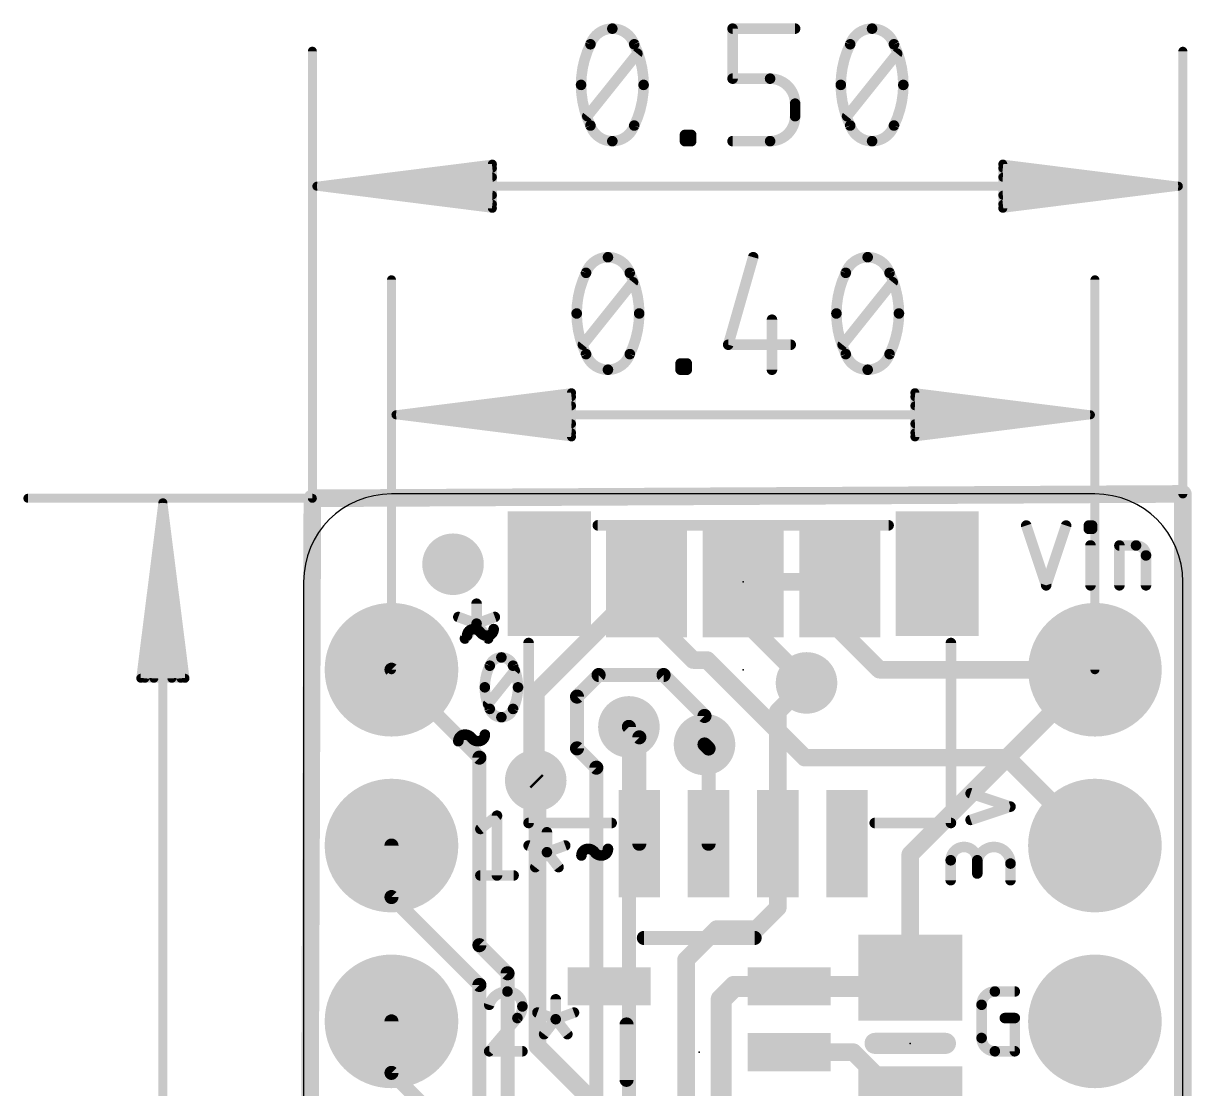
# Model space of a CAD drawing. Extents: x -4.4 to 12.8, y -0.1 to 39.8.
# Drawn here: x -4.05 to 12.83, y 24.43 to 39.82 of the extents above; entities that cross this region are included whole.
import ezdxf

# ---------------------------------------------------------------- set-up
doc = ezdxf.new("R2010")
doc.units = 0
for name, color, linetype in [('1', 12, 'CONTINUOUS'), ('16', 132, 'CONTINUOUS'), ('17', 110, 'CONTINUOUS'), ('18', 110, 'CONTINUOUS'), ('20', 53, 'CONTINUOUS'), ('21', 40, 'CONTINUOUS'), ('23', 53, 'CONTINUOUS'), ('24', 53, 'CONTINUOUS'), ('47', 253, 'CONTINUOUS')]:
    doc.layers.add(name, color=color, linetype=linetype)

# ---------------------------------------------------------------- blocks, each defined once
blk = doc.blocks.new('RECT')
blk.add_solid([(-0.5, -0.5), (0.5, -0.5), (-0.5, 0.5), (0.5, 0.5)])
blk = doc.blocks.new('ROUNDP')
at = {"const_width": 0.5}
blk.add_lwpolyline([(0, -0.25, 1), (0, 0.25, 1), (0, -0.25)], format="xyb", dxfattribs=at)
blk = doc.blocks.new('ROUNDV')
at = {"const_width": 0.5}
blk.add_lwpolyline([(0, -0.25, 1), (0, 0.25, 1), (0, -0.25)], format="xyb", dxfattribs=at)

msp = doc.modelspace()

# ---------------------------------------------------------------- linework, layer by layer
at = {"layer": '1'}
for points, const_width in [([(0, 0), (0.127, 32.9565)], 0.254), ([(0.127, 32.9565), (12.7, 33.02)], 0.254), ([(12.7, 33.02), (12.7, 0)], 0.254), ([(1.27, 30.48), (2.54, 29.21)], 0.2032), ([(11.43, 30.48), (8.763, 27.813)], 0.254), ([(6.85, 29.8751), (7.2644, 30.2895)], 0.254), ([(6.85, 27.966), (6.85, 29.8751)], 0.254), ([(4.85, 29.5035), (4.699, 29.6545)], 0.2032), ([(4.85, 27.966), (4.85, 29.5035)], 0.2032), ([(5.85, 29.3417), (5.7912, 29.4005)], 0.2032), ([(5.85, 27.966), (5.85, 29.3417)], 0.2032), ([(2.54, 29.21), (2.54, 26.5008)], 0.2032), ([(3.3782, 28.8559), (3.3536, 28.8806)], 0.254), ([(3.3782, 25.0422), (3.3782, 28.8559)], 0.254), ([(1.27, 27.1961), (1.27, 27.94)], 0.2032), ([(6.85, 27.043), (6.85, 27.966)], 0.254), ([(8.763, 27.813), (8.763, 26.0325)], 0.254), ([(2.54, 25.9261), (1.27, 27.1961)], 0.2032), ([(6.5405, 26.7335), (6.85, 27.043)], 0.254), ([(5.969, 26.7335), (5.5245, 26.289)], 0.254), ([(5.969, 26.7335), (6.5405, 26.7335)], 0.254), ([(2.54, 26.5008), (2.9464, 26.0944)], 0.2032), ([(5.5245, 26.289), (5.5245, 23.622)], 0.254), ([(2.9464, 26.0944), (2.9464, 24.1291)], 0.2032), ([(8.636, 25.9055), (8.763, 26.0325)], 0.3048), ([(2.54, 23.9608), (2.54, 25.9261)], 0.2032), ([(6.0325, 25.7175), (6.2205, 25.9055)], 0.3048), ([(6.2205, 25.9055), (7.0151, 25.9055)], 0.3048), ([(7.0151, 25.9055), (8.636, 25.9055)], 0.3048), ([(6.0325, 24.0055), (6.0325, 25.7175)], 0.3048), ([(1.27, 24.6561), (1.27, 25.4)], 0.2032), ([(4.4149, 24.0055), (3.3782, 25.0422)], 0.254), ([(7.0151, 24.9555), (7.94, 24.9555)], 0.254), ([(7.94, 24.9555), (8.763, 24.1325)], 0.254), ([(2.54, 23.3861), (1.27, 24.6561)], 0.2032)]:
    msp.add_lwpolyline(points, dxfattribs=dict(at, const_width=const_width))
for points, const_width in [([(0.1267, 33.02, 1), (0.1273, 32.893)], 0.127), ([(0.1905, 32.9563, 1), (0.0635, 32.9567)], 0.127), ([(12.7635, 33.02, 1), (12.6365, 33.02)], 0.127), ([(12.7003, 32.9565, 1), (12.6997, 33.0835)], 0.127), ([(1.3059, 30.5159, 1), (1.2341, 30.4441)], 0.1016), ([(11.4749, 30.4351, 1), (11.3851, 30.5249)], 0.127), ([(7.3093, 30.2446, 1), (7.2195, 30.3344)], 0.127), ([(6.9135, 29.8751, 1), (6.7865, 29.8751)], 0.127), ([(6.8051, 29.92, 1), (6.8949, 29.8302)], 0.127), ([(4.7349, 29.6904, 1), (4.6631, 29.6186)], 0.1016), ([(4.9008, 29.5035, 1), (4.7992, 29.5035)], 0.1016), ([(4.8141, 29.4676, 1), (4.8859, 29.5394)], 0.1016), ([(5.8271, 29.4364, 1), (5.7553, 29.3646)], 0.1016), ([(5.9008, 29.3417, 1), (5.7992, 29.3417)], 0.1016), ([(5.8141, 29.3058, 1), (5.8859, 29.3776)], 0.1016), ([(2.5908, 29.21, 1), (2.4892, 29.21)], 0.1016), ([(2.5041, 29.1741, 1), (2.5759, 29.2459)], 0.1016), ([(3.3985, 28.9255, 1), (3.3087, 28.8357)], 0.127), ([(3.4417, 28.8559, 1), (3.3147, 28.8559)], 0.127), ([(3.3333, 28.811, 1), (3.4231, 28.9009)], 0.127), ([(1.3208, 27.94, 1), (1.2192, 27.94)], 0.1016), ([(4.7992, 27.966, 1), (4.9008, 27.966)], 0.1016), ([(5.7992, 27.966, 1), (5.9008, 27.966)], 0.1016), ([(6.9135, 27.966, 1), (6.7865, 27.966)], 0.127), ([(6.7865, 27.966, 1), (6.9135, 27.966)], 0.127), ([(8.8265, 27.813, 1), (8.6995, 27.813)], 0.127), ([(8.7181, 27.8579, 1), (8.8079, 27.7681)], 0.127), ([(1.3059, 27.232, 1), (1.2341, 27.1601)], 0.1016), ([(1.2192, 27.1961, 1), (1.3208, 27.1961)], 0.1016), ([(6.8949, 26.9981, 1), (6.8051, 27.0879)], 0.127), ([(6.7865, 27.043, 1), (6.9135, 27.043)], 0.127), ([(5.969, 26.797, 1), (5.969, 26.67)], 0.127), ([(6.0139, 26.6886, 1), (5.9241, 26.7784)], 0.127), ([(6.4956, 26.7784, 1), (6.5854, 26.6886)], 0.127), ([(6.5405, 26.67, 1), (6.5405, 26.797)], 0.127), ([(2.5759, 26.5367, 1), (2.5041, 26.4649)], 0.1016), ([(2.4892, 26.5008, 1), (2.5908, 26.5008)], 0.1016), ([(5.588, 26.289, 1), (5.461, 26.289)], 0.127), ([(5.4796, 26.3339, 1), (5.5694, 26.2441)], 0.127), ([(2.9972, 26.0944, 1), (2.8956, 26.0944)], 0.1016), ([(2.9105, 26.0585, 1), (2.9823, 26.1303)], 0.1016), ([(8.8169, 25.9786, 1), (8.7091, 26.0864)], 0.1524), ([(2.5908, 25.9261, 1), (2.4892, 25.9261)], 0.1016), ([(2.5041, 25.8901, 1), (2.5759, 25.962)], 0.1016), ([(6.2205, 25.9817, 1), (6.2205, 25.8293)], 0.1524), ([(6.2744, 25.8516, 1), (6.1666, 25.9594)], 0.1524), ([(7.0151, 25.9817, 1), (7.0151, 25.8293)], 0.1524), ([(7.0151, 25.8293, 1), (7.0151, 25.9817)], 0.1524), ([(8.5821, 25.9594, 1), (8.6899, 25.8516)], 0.1524), ([(8.636, 25.8293, 1), (8.636, 25.9817)], 0.1524), ([(8.6995, 26.0325, 1), (8.8265, 26.0325)], 0.127), ([(6.1087, 25.7175, 1), (5.9563, 25.7175)], 0.1524), ([(5.9786, 25.7714, 1), (6.0864, 25.6636)], 0.1524), ([(1.3208, 25.4, 1), (1.2192, 25.4)], 0.1016), ([(3.4231, 25.0871, 1), (3.3333, 24.9973)], 0.127), ([(3.3147, 25.0422, 1), (3.4417, 25.0422)], 0.127), ([(7.0151, 25.019, 1), (7.0151, 24.892)], 0.127), ([(7.9849, 25.0004, 1), (7.8951, 24.9106)], 0.127), ([(7.94, 24.892, 1), (7.94, 25.019)], 0.127), ([(1.3059, 24.692, 1), (1.2341, 24.6201)], 0.1016), ([(1.2192, 24.6561, 1), (1.3208, 24.6561)], 0.1016)]:
    msp.add_lwpolyline(points, format="xyb", dxfattribs=dict(at, const_width=const_width))
at = {"layer": '16'}
for points, const_width in [([(0, 0), (0.127, 32.9565)], 0.254), ([(0.127, 32.9565), (12.7, 33.02)], 0.254), ([(12.7, 33.02), (12.7, 0)], 0.254), ([(3.3536, 30.1506), (4.953, 31.75)], 0.254), ([(4.953, 31.75), (4.953, 31.2957)], 0.254), ([(6.35, 31.2039), (6.35, 31.75)], 0.254), ([(6.731, 31.75), (7.366, 31.75)], 0.254), ([(7.62, 31.623), (7.747, 31.75)], 0.254), ([(7.62, 31.1785), (7.62, 31.623)], 0.254), ([(4.953, 31.2957), (5.629, 30.6197)], 0.254), ([(7.2644, 30.2895), (6.35, 31.2039)], 0.254), ([(8.3185, 30.48), (7.62, 31.1785)], 0.254), ([(5.629, 30.6197), (5.8293, 30.6197)], 0.254), ([(5.8293, 30.6197), (7.239, 29.21)], 0.254), ([(11.43, 30.48), (8.3185, 30.48)], 0.254), ([(4.2616, 30.4038), (3.9497, 30.0919)], 0.2032), ([(5.1999, 30.4038), (4.2616, 30.4038)], 0.2032), ([(5.7912, 29.8125), (5.1999, 30.4038)], 0.2032), ([(3.3536, 28.8806), (3.3536, 30.1506)], 0.254), ([(3.9497, 30.0919), (3.9497, 29.3441)], 0.2032), ([(5.7912, 29.4005), (5.7912, 29.8125)], 0.2032), ([(4.699, 29.6545), (4.699, 24.3205)], 0.2032), ([(3.9497, 29.3441), (4.2291, 29.0647)], 0.2032), ([(7.239, 29.21), (10.16, 29.21)], 0.254), ([(10.16, 29.21), (11.43, 27.94)], 0.254), ([(4.2291, 29.0647), (4.2291, 24.2157)], 0.2032)]:
    msp.add_lwpolyline(points, dxfattribs=dict(at, const_width=const_width))
for points, const_width in [([(0.1267, 33.02, 1), (0.1273, 32.893)], 0.127), ([(0.1905, 32.9563, 1), (0.0635, 32.9567)], 0.127), ([(12.7635, 33.02, 1), (12.6365, 33.02)], 0.127), ([(12.7003, 32.9565, 1), (12.6997, 33.0835)], 0.127), ([(5.0165, 31.75, 1), (4.8895, 31.75)], 0.127), ([(4.9979, 31.7051, 1), (4.9081, 31.7949)], 0.127), ([(6.4135, 31.75, 1), (6.2865, 31.75)], 0.127), ([(6.731, 31.8135, 1), (6.731, 31.6865)], 0.127), ([(7.366, 31.6865, 1), (7.366, 31.8135)], 0.127), ([(7.6835, 31.623, 1), (7.5565, 31.623)], 0.127), ([(7.5751, 31.6679, 1), (7.6649, 31.5781)], 0.127), ([(7.7919, 31.7051, 1), (7.7021, 31.7949)], 0.127), ([(4.9979, 31.3406, 1), (4.9081, 31.2508)], 0.127), ([(4.8895, 31.2957, 1), (5.0165, 31.2957)], 0.127), ([(6.3949, 31.2488, 1), (6.3051, 31.159)], 0.127), ([(6.2865, 31.2039, 1), (6.4135, 31.2039)], 0.127), ([(7.6649, 31.2234, 1), (7.5751, 31.1336)], 0.127), ([(7.5565, 31.1785, 1), (7.6835, 31.1785)], 0.127), ([(5.629, 30.6832, 1), (5.629, 30.5562)], 0.127), ([(5.5841, 30.5748, 1), (5.6739, 30.6646)], 0.127), ([(5.8742, 30.6646, 1), (5.7844, 30.5748)], 0.127), ([(5.8293, 30.5562, 1), (5.8293, 30.6832)], 0.127), ([(8.3185, 30.5435, 1), (8.3185, 30.4165)], 0.127), ([(8.2736, 30.4351, 1), (8.3634, 30.5249)], 0.127), ([(11.43, 30.4165, 1), (11.43, 30.5435)], 0.127), ([(4.2616, 30.4546, 1), (4.2616, 30.353)], 0.1016), ([(4.2975, 30.3679, 1), (4.2257, 30.4397)], 0.1016), ([(5.2358, 30.4397, 1), (5.164, 30.3679)], 0.1016), ([(5.1999, 30.353, 1), (5.1999, 30.4546)], 0.1016), ([(7.2195, 30.2446, 1), (7.3093, 30.3344)], 0.127), ([(3.4171, 30.1506, 1), (3.2901, 30.1506)], 0.127), ([(3.3087, 30.1955, 1), (3.3985, 30.1057)], 0.127), ([(4.0005, 30.0919, 1), (3.8989, 30.0919)], 0.1016), ([(3.9138, 30.1278, 1), (3.9856, 30.056)], 0.1016), ([(5.842, 29.8125, 1), (5.7404, 29.8125)], 0.1016), ([(5.7553, 29.7766, 1), (5.8271, 29.8484)], 0.1016), ([(4.7498, 29.6545, 1), (4.6482, 29.6545)], 0.1016), ([(3.9856, 29.38, 1), (3.9138, 29.3082)], 0.1016), ([(3.8989, 29.3441, 1), (4.0005, 29.3441)], 0.1016), ([(5.7404, 29.4005, 1), (5.842, 29.4005)], 0.1016), ([(7.239, 29.2735, 1), (7.239, 29.1465)], 0.127), ([(7.1941, 29.1651, 1), (7.2839, 29.2549)], 0.127), ([(10.2049, 29.2549, 1), (10.1151, 29.1651)], 0.127), ([(10.16, 29.1465, 1), (10.16, 29.2735)], 0.127), ([(4.2799, 29.0647, 1), (4.1783, 29.0647)], 0.1016), ([(4.1932, 29.0288, 1), (4.265, 29.1006)], 0.1016), ([(3.2901, 28.8806, 1), (3.4171, 28.8806)], 0.127), ([(11.3851, 27.8951, 1), (11.4749, 27.9849)], 0.127)]:
    msp.add_lwpolyline(points, format="xyb", dxfattribs=dict(at, const_width=const_width))
at = {"layer": '20'}
for p, q in [((11.43, 33.02), (1.27, 33.02)), ((0, 31.75), (0, 1.27)), ((12.7, 1.27), (12.7, 31.75))]:
    msp.add_line(p, q, dxfattribs=at)
for centre, start, end in [((1.27, 31.75), 90, 180), ((11.43, 31.75), 0, 90)]:
    msp.add_arc(centre, 1.27, start, end, dxfattribs=at)
at = {"layer": '21'}
for points, const_width in [([(8.45, 32.566), (4.25, 32.566)], 0.1524), ([(10.4383, 32.5628), (10.7261, 31.6992)], 0.1524), ([(10.7261, 31.6992), (11.014, 32.5628)], 0.1524), ([(11.3422, 32.5148), (11.3422, 32.5628)], 0.1524), ([(11.3422, 32.5628), (11.3902, 32.5628)], 0.1524), ([(11.3902, 32.5148), (11.3422, 32.5148)], 0.1524), ([(11.3902, 32.5628), (11.3902, 32.5148)], 0.1524), ([(11.3662, 31.6992), (11.3662, 32.2749)], 0.1524), ([(11.7839, 31.6992), (11.7839, 32.2749)], 0.1524), ([(11.7839, 32.2749), (12.0238, 32.2749)], 0.1524), ([(12.1677, 32.131), (12.1677, 31.6992)], 0.1524), ([(2.4991, 31.4339), (2.4991, 31.146)], 0.1524), ([(2.4991, 31.146), (2.2352, 31.242)], 0.1524), ([(2.3312, 30.9301), (2.4991, 31.146)], 0.1524), ([(2.4991, 31.146), (2.763, 31.242)], 0.1524), ([(2.4991, 31.146), (2.667, 30.9301)], 0.1524), ([(3.25, 28.266), (3.25, 30.866)], 0.1524), ([(9.35, 30.866), (9.35, 28.266)], 0.1524), ([(2.6656, 29.9861), (3.0494, 30.4659)], 0.1524), ([(10.2108, 28.5025), (9.6351, 28.6944)], 0.1524), ([(9.6351, 28.3106), (10.2108, 28.5025)], 0.1524), ([(2.5541, 28.1799), (2.794, 28.3718)], 0.1524), ([(2.794, 28.3718), (2.794, 27.5082)], 0.1524), ([(4.45, 28.266), (3.25, 28.266)], 0.1524), ([(3.5151, 28.1319), (3.5151, 27.844)], 0.1524), ([(9.35, 28.266), (8.25, 28.266)], 0.1524), ([(3.5151, 27.844), (3.2512, 27.94)], 0.1524), ([(3.5151, 27.844), (3.779, 27.94)], 0.1524), ([(3.3472, 27.6281), (3.5151, 27.844)], 0.1524), ([(3.5151, 27.844), (3.683, 27.6281)], 0.1524), ([(9.3472, 27.4396), (9.3472, 27.7275)], 0.1524), ([(9.731, 27.7275), (9.731, 27.5356)], 0.1524), ([(10.2108, 27.4396), (10.2108, 27.6795)], 0.1524), ([(2.5541, 27.5082), (3.0339, 27.5082)], 0.1524), ([(4.915, 26.6055), (6.515, 26.6055)], 0.2032), ([(9.985, 25.8318), (10.2729, 25.8318)], 0.1524), ([(3.6421, 25.7189), (3.6421, 25.431)], 0.1524), ([(9.7931, 25.1601), (9.7931, 25.6399)], 0.1524), ([(3.0889, 25.448), (2.6811, 24.9682)], 0.1524), ([(3.6421, 25.431), (3.3782, 25.527)], 0.1524), ([(3.4742, 25.2151), (3.6421, 25.431)], 0.1524), ([(3.6421, 25.431), (3.906, 25.527)], 0.1524), ([(3.6421, 25.431), (3.81, 25.2151)], 0.1524), ([(10.129, 25.448), (10.2729, 25.448)], 0.1524), ([(10.2729, 25.448), (10.2729, 24.9682)], 0.1524), ([(4.665, 24.5555), (4.665, 25.3555)], 0.2032), ([(9.271, 25.0825), (8.255, 25.0825)], 0.3048), ([(2.6811, 24.9682), (3.1609, 24.9682)], 0.1524), ([(10.2729, 24.9682), (9.985, 24.9682)], 0.1524)]:
    msp.add_lwpolyline(points, dxfattribs=dict(at, const_width=const_width))
for points, const_width in [([(4.25, 32.6041, 1), (4.25, 32.5279)], 0.0762), ([(8.45, 32.5279, 1), (8.45, 32.6041)], 0.0762), ([(10.4744, 32.5748, 1), (10.4021, 32.5508)], 0.0762), ([(11.0502, 32.5508, 1), (10.9779, 32.5748)], 0.0762), ([(11.3803, 32.5628, 1), (11.3041, 32.5628)], 0.0762), ([(11.3422, 32.6009, 1), (11.3422, 32.5247)], 0.0762), ([(11.3422, 32.5529, 1), (11.3422, 32.4767)], 0.0762), ([(11.4283, 32.5628, 1), (11.3521, 32.5628)], 0.0762), ([(11.3902, 32.5247, 1), (11.3902, 32.6009)], 0.0762), ([(11.3902, 32.4767, 1), (11.3902, 32.5529)], 0.0762), ([(11.3041, 32.5148, 1), (11.3803, 32.5148)], 0.0762), ([(11.3521, 32.5148, 1), (11.4283, 32.5148)], 0.0762), ([(11.4043, 32.2749, 1), (11.3281, 32.2749)], 0.0762), ([(11.822, 32.2749, 1), (11.7458, 32.2749)], 0.0762), ([(11.7839, 32.313, 1), (11.7839, 32.2368)], 0.0762), ([(12.1677, 32.131, 0.4142), (12.0238, 32.2749)], 0.1524), ([(12.0238, 32.313, 1), (12.0238, 32.2368)], 0.0762), ([(12.0238, 32.2368, 1), (12.0238, 32.313)], 0.0762), ([(12.2058, 32.131, 1), (12.1296, 32.131)], 0.0762), ([(12.1296, 32.131, 1), (12.2058, 32.131)], 0.0762), ([(10.69, 31.7112, 1), (10.7623, 31.6872)], 0.0762), ([(10.69, 31.6872, 1), (10.7623, 31.7112)], 0.0762), ([(11.3281, 31.6992, 1), (11.4043, 31.6992)], 0.0762), ([(11.7458, 31.6992, 1), (11.822, 31.6992)], 0.0762), ([(12.1296, 31.6992, 1), (12.2058, 31.6992)], 0.0762), ([(2.5372, 31.4339, 1), (2.461, 31.4339)], 0.0762), ([(2.2482, 31.2778, 1), (2.2222, 31.2062)], 0.0762), ([(2.5291, 31.1694, 1), (2.469, 31.1227)], 0.0762), ([(2.4861, 31.1818, 1), (2.5121, 31.1102)], 0.0762), ([(2.5291, 31.1227, 1), (2.469, 31.1694)], 0.0762), ([(2.4861, 31.1102, 1), (2.5121, 31.1818)], 0.0762), ([(2.776, 31.2062, 1), (2.7499, 31.2778)], 0.0762), ([(2.4582, 31.067, 0.4142), (2.3622, 30.9711)], 0.1524), ([(2.5541, 31.019, 0.2361), (2.4582, 31.067)], 0.1524), ([(2.4582, 31.1051, 1), (2.4582, 31.0289)], 0.0762), ([(2.4582, 31.0289, 1), (2.4582, 31.1051)], 0.0762), ([(2.461, 31.146, 1), (2.5372, 31.146)], 0.0762), ([(2.5846, 31.0419, 1), (2.5236, 30.9962)], 0.0762), ([(2.5541, 31.019, 0.2361), (2.6501, 30.9711)], 0.1524), ([(2.5236, 30.9962, 1), (2.5846, 31.0419)], 0.0762), ([(2.6501, 30.9711, 0.4142), (2.746, 31.067)], 0.1524), ([(2.7841, 31.067, 1), (2.7079, 31.067)], 0.0762), ([(2.3011, 30.9535, 1), (2.3612, 30.9068)], 0.0762), ([(2.3241, 30.9711, 1), (2.4003, 30.9711)], 0.0762), ([(2.6501, 31.0092, 1), (2.6501, 30.933)], 0.0762), ([(2.6369, 30.9068, 1), (2.6971, 30.9535)], 0.0762), ([(2.6501, 30.933, 1), (2.6501, 31.0092)], 0.0762), ([(3.2881, 30.866, 1), (3.2119, 30.866)], 0.0762), ([(9.3881, 30.866, 1), (9.3119, 30.866)], 0.0762), ([(2.8575, 30.6578, 0.3205), (2.6896, 30.5379)], 0.1524), ([(3.0254, 30.5379, 0.3205), (2.8575, 30.6578)], 0.1524), ([(2.8575, 30.6959, 1), (2.8575, 30.6197)], 0.0762), ([(2.8575, 30.6197, 1), (2.8575, 30.6959)], 0.0762), ([(2.6896, 30.5379, 0.1139), (2.6176, 30.226)], 0.1524), ([(2.6535, 30.5502, 1), (2.7256, 30.5255)], 0.0762), ([(2.7238, 30.5212, 1), (2.6553, 30.5545)], 0.0762), ([(3.0974, 30.226, 0.1139), (3.0254, 30.5379)], 0.1524), ([(3.0597, 30.5545, 1), (2.9912, 30.5212)], 0.0762), ([(2.9894, 30.5255, 1), (3.0615, 30.5502)], 0.0762), ([(3.0792, 30.4421, 1), (3.0197, 30.4897)], 0.0762), ([(2.6176, 30.226, 0.1139), (2.6896, 29.9141)], 0.1524), ([(2.6557, 30.226, 1), (2.5795, 30.226)], 0.0762), ([(2.5795, 30.226, 1), (2.6557, 30.226)], 0.0762), ([(3.0254, 29.9141, 0.1139), (3.0974, 30.226)], 0.1524), ([(3.1355, 30.226, 1), (3.0593, 30.226)], 0.0762), ([(3.0593, 30.226, 1), (3.1355, 30.226)], 0.0762), ([(2.6358, 30.0099, 1), (2.6953, 29.9623)], 0.0762), ([(2.7256, 29.9265, 1), (2.6535, 29.9018)], 0.0762), ([(2.6896, 29.9141, 0.3205), (2.8575, 29.7942)], 0.1524), ([(2.6553, 29.8974, 1), (2.7238, 29.9308)], 0.0762), ([(2.8575, 29.7942, 0.3205), (3.0254, 29.9141)], 0.1524), ([(2.8575, 29.8323, 1), (2.8575, 29.7561)], 0.0762), ([(2.8575, 29.7561, 1), (2.8575, 29.8323)], 0.0762), ([(2.9912, 29.9308, 1), (3.0597, 29.8974)], 0.0762), ([(3.0615, 29.9018, 1), (2.9894, 29.9265)], 0.0762), ([(2.3312, 29.543, 0.4142), (2.2352, 29.4471)], 0.1524), ([(2.4271, 29.495, 0.2361), (2.3312, 29.543)], 0.1524), ([(2.3312, 29.5811, 1), (2.3312, 29.5049)], 0.0762), ([(2.3312, 29.5049, 1), (2.3312, 29.5811)], 0.0762), ([(2.4576, 29.5179, 1), (2.3966, 29.4722)], 0.0762), ([(2.4271, 29.495, 0.2361), (2.5231, 29.4471)], 0.1524), ([(2.3966, 29.4722, 1), (2.4576, 29.5179)], 0.0762), ([(2.5231, 29.4471, 0.4142), (2.619, 29.543)], 0.1524), ([(2.6571, 29.543, 1), (2.5809, 29.543)], 0.0762), ([(2.1971, 29.4471, 1), (2.2733, 29.4471)], 0.0762), ([(2.5231, 29.4852, 1), (2.5231, 29.409)], 0.0762), ([(2.5231, 29.409, 1), (2.5231, 29.4852)], 0.0762), ([(9.6471, 28.7305, 1), (9.623, 28.6582)], 0.0762), ([(10.2228, 28.4663, 1), (10.1988, 28.5386)], 0.0762), ([(10.1988, 28.4663, 1), (10.2228, 28.5386)], 0.0762), ([(2.8321, 28.3718, 1), (2.7559, 28.3718)], 0.0762), ([(2.8178, 28.342, 1), (2.7702, 28.4016)], 0.0762), ([(9.623, 28.3467, 1), (9.6471, 28.2744)], 0.0762), ([(2.5303, 28.2096, 1), (2.5779, 28.1501)], 0.0762), ([(3.25, 28.3041, 1), (3.25, 28.2279)], 0.0762), ([(3.2119, 28.266, 1), (3.2881, 28.266)], 0.0762), ([(3.5532, 28.1319, 1), (3.477, 28.1319)], 0.0762), ([(4.45, 28.2279, 1), (4.45, 28.3041)], 0.0762), ([(8.25, 28.3041, 1), (8.25, 28.2279)], 0.0762), ([(9.3119, 28.266, 1), (9.3881, 28.266)], 0.0762), ([(9.35, 28.2279, 1), (9.35, 28.3041)], 0.0762), ([(3.2642, 27.9758, 1), (3.2382, 27.9042)], 0.0762), ([(3.792, 27.9042, 1), (3.7659, 27.9758)], 0.0762), ([(3.5451, 27.8674, 1), (3.485, 27.8207)], 0.0762), ([(3.5021, 27.8798, 1), (3.5281, 27.8082)], 0.0762), ([(3.477, 27.844, 1), (3.5532, 27.844)], 0.0762), ([(3.5451, 27.8207, 1), (3.485, 27.8674)], 0.0762), ([(3.5021, 27.8082, 1), (3.5281, 27.8798)], 0.0762), ([(4.1092, 27.892, 0.4142), (4.0132, 27.7961)], 0.1524), ([(4.2051, 27.844, 0.2361), (4.1092, 27.892)], 0.1524), ([(4.1092, 27.9301, 1), (4.1092, 27.8539)], 0.0762), ([(4.1092, 27.8539, 1), (4.1092, 27.9301)], 0.0762), ([(4.2356, 27.8669, 1), (4.1746, 27.8212)], 0.0762), ([(4.2051, 27.844, 0.2361), (4.3011, 27.7961)], 0.1524), ([(4.1746, 27.8212, 1), (4.2356, 27.8669)], 0.0762), ([(4.3011, 27.7961, 0.4142), (4.397, 27.892)], 0.1524), ([(4.3011, 27.8342, 1), (4.3011, 27.758)], 0.0762), ([(4.3011, 27.758, 1), (4.3011, 27.8342)], 0.0762), ([(4.4351, 27.892, 1), (4.3589, 27.892)], 0.0762), ([(9.731, 27.7275, 1), (9.3472, 27.7275)], 0.1524), ([(10.2108, 27.6795, 1), (9.731, 27.6795)], 0.1524), ([(3.3171, 27.6515, 1), (3.3772, 27.6048)], 0.0762), ([(3.6529, 27.6048, 1), (3.7131, 27.6515)], 0.0762), ([(3.9751, 27.7961, 1), (4.0513, 27.7961)], 0.0762), ([(9.3853, 27.7275, 1), (9.3091, 27.7275)], 0.0762), ([(9.3091, 27.7275, 1), (9.3853, 27.7275)], 0.0762), ([(9.7691, 27.7275, 1), (9.6929, 27.7275)], 0.0762), ([(9.6929, 27.7275, 1), (9.7691, 27.7275)], 0.0762), ([(9.6929, 27.6795, 1), (9.7691, 27.6795)], 0.0762), ([(10.2489, 27.6795, 1), (10.1727, 27.6795)], 0.0762), ([(10.1727, 27.6795, 1), (10.2489, 27.6795)], 0.0762), ([(2.5541, 27.5463, 1), (2.5541, 27.4701)], 0.0762), ([(2.7559, 27.5082, 1), (2.8321, 27.5082)], 0.0762), ([(3.0339, 27.4701, 1), (3.0339, 27.5463)], 0.0762), ([(9.6929, 27.5356, 1), (9.7691, 27.5356)], 0.0762), ([(9.3091, 27.4396, 1), (9.3853, 27.4396)], 0.0762), ([(10.1727, 27.4396, 1), (10.2489, 27.4396)], 0.0762), ([(4.915, 26.6563, 1), (4.915, 26.5547)], 0.1016), ([(6.515, 26.5547, 1), (6.515, 26.6563)], 0.1016), ([(2.945, 25.8318, 0.3252), (2.6811, 25.6399)], 0.1524), ([(3.1609, 25.6159, 0.4142), (2.945, 25.8318)], 0.1524), ([(2.945, 25.8699, 1), (2.945, 25.7937)], 0.0762), ([(2.945, 25.7937, 1), (2.945, 25.8699)], 0.0762), ([(9.985, 25.8318, 0.4142), (9.7931, 25.6399)], 0.1524), ([(9.985, 25.8699, 1), (9.985, 25.7937)], 0.0762), ([(9.985, 25.7937, 1), (9.985, 25.8699)], 0.0762), ([(10.2729, 25.7937, 1), (10.2729, 25.8699)], 0.0762), ([(2.6449, 25.6516, 1), (2.7174, 25.6281)], 0.0762), ([(3.0889, 25.448, 0.2053), (3.1609, 25.6159)], 0.1524), ([(3.199, 25.6159, 1), (3.1228, 25.6159)], 0.0762), ([(3.1228, 25.6159, 1), (3.199, 25.6159)], 0.0762), ([(3.6802, 25.7189, 1), (3.604, 25.7189)], 0.0762), ([(9.8312, 25.6399, 1), (9.755, 25.6399)], 0.0762), ([(9.755, 25.6399, 1), (9.8312, 25.6399)], 0.0762), ([(3.0626, 25.4756, 1), (3.1152, 25.4204)], 0.0762), ([(3.118, 25.4233, 1), (3.0599, 25.4727)], 0.0762), ([(3.3912, 25.5628, 1), (3.3652, 25.4912)], 0.0762), ([(3.6721, 25.4544, 1), (3.612, 25.4077)], 0.0762), ([(3.6291, 25.4668, 1), (3.6551, 25.3952)], 0.0762), ([(3.6721, 25.4077, 1), (3.612, 25.4544)], 0.0762), ([(3.6291, 25.3952, 1), (3.6551, 25.4668)], 0.0762), ([(3.919, 25.4912, 1), (3.8929, 25.5628)], 0.0762), ([(10.129, 25.4861, 1), (10.129, 25.4099)], 0.0762), ([(10.311, 25.448, 1), (10.2348, 25.448)], 0.0762), ([(10.2729, 25.4099, 1), (10.2729, 25.4861)], 0.0762), ([(3.604, 25.431, 1), (3.6802, 25.431)], 0.0762), ([(4.7158, 25.3555, 1), (4.6142, 25.3555)], 0.1016), ([(3.4441, 25.2385, 1), (3.5042, 25.1918)], 0.0762), ([(3.7799, 25.1918, 1), (3.8401, 25.2385)], 0.0762), ([(8.255, 25.1587, 1), (8.255, 25.0063)], 0.1524), ([(9.271, 25.0063, 1), (9.271, 25.1587)], 0.1524), ([(9.7931, 25.1601, 0.4142), (9.985, 24.9682)], 0.1524), ([(9.8312, 25.1601, 1), (9.755, 25.1601)], 0.0762), ([(9.755, 25.1601, 1), (9.8312, 25.1601)], 0.0762), ([(2.6811, 25.0063, 1), (2.6811, 24.9301)], 0.0762), ([(2.6521, 24.9929, 1), (2.7101, 24.9435)], 0.0762), ([(3.1609, 24.9301, 1), (3.1609, 25.0063)], 0.0762), ([(9.985, 25.0063, 1), (9.985, 24.9301)], 0.0762), ([(9.985, 24.9301, 1), (9.985, 25.0063)], 0.0762), ([(10.2348, 24.9682, 1), (10.311, 24.9682)], 0.0762), ([(10.2729, 24.9301, 1), (10.2729, 25.0063)], 0.0762), ([(4.6142, 24.5555, 1), (4.7158, 24.5555)], 0.1016)]:
    msp.add_lwpolyline(points, format="xyb", dxfattribs=dict(at, const_width=const_width))
at = {"layer": '23'}
for p in [(6.35, 30.48), (8.763, 25.0825), (5.715, 24.9555)]:
    msp.add_point(p, dxfattribs=at)
at = {"layer": '24'}
msp.add_point((6.35, 31.75), dxfattribs=at)
at = {"layer": '47'}
for points, const_width in [([(4.4599, 39.7413, 0.3205), (4.1438, 39.5155)], 0.1524), ([(4.776, 39.5155, 0.3205), (4.4599, 39.7413)], 0.1524), ([(4.4599, 39.7794, 1), (4.4599, 39.7032)], 0.0762), ([(4.4599, 39.7032, 1), (4.4599, 39.7794)], 0.0762), ([(6.2348, 39.7413, 1), (6.1586, 39.7413)], 0.0762), ([(6.1967, 39.7794, 1), (6.1967, 39.7032)], 0.0762), ([(7.0998, 39.7032, 1), (7.0998, 39.7794)], 0.0762), ([(8.2114, 39.7413, 0.3205), (7.8953, 39.5155)], 0.1524), ([(8.5274, 39.5155, 0.3205), (8.2114, 39.7413)], 0.1524), ([(8.2114, 39.7794, 1), (8.2114, 39.7032)], 0.0762), ([(8.2114, 39.7032, 1), (8.2114, 39.7794)], 0.0762), ([(4.1438, 39.5155, 0.1139), (4.0083, 38.9285)], 0.1524), ([(4.1077, 39.5279, 1), (4.1798, 39.5032)], 0.0762), ([(4.178, 39.4988, 1), (4.1095, 39.5322)], 0.0762), ([(4.8102, 39.5322, 1), (4.7417, 39.4988)], 0.0762), ([(4.9114, 38.9285, 0.1139), (4.776, 39.5155)], 0.1524), ([(4.7399, 39.5032, 1), (4.812, 39.5279)], 0.0762), ([(7.8953, 39.5155, 0.1139), (7.7598, 38.9285)], 0.1524), ([(7.8592, 39.5279, 1), (7.9313, 39.5032)], 0.0762), ([(7.9295, 39.4988, 1), (7.861, 39.5322)], 0.0762), ([(8.6629, 38.9285, 0.1139), (8.5274, 39.5155)], 0.1524), ([(8.5617, 39.5322, 1), (8.4932, 39.4988)], 0.0762), ([(8.4914, 39.5032, 1), (8.5635, 39.5279)], 0.0762), ([(0.1595, 39.415, 1), (0.0945, 39.415)], 0.065), ([(4.8509, 39.3563, 1), (4.7914, 39.4039)], 0.0762), ([(8.6024, 39.3563, 1), (8.5428, 39.4039)], 0.0762), ([(12.7325, 39.415, 1), (12.6675, 39.415)], 0.065), ([(4.0083, 38.9285, 0.1139), (4.1438, 38.3415)], 0.1524), ([(4.0464, 38.9285, 1), (3.9702, 38.9285)], 0.0762), ([(4.776, 38.3415, 0.1139), (4.9114, 38.9285)], 0.1524), ([(4.9495, 38.9285, 1), (4.8733, 38.9285)], 0.0762), ([(6.1967, 39.0569, 1), (6.1967, 38.9807)], 0.0762), ([(6.1586, 39.0188, 1), (6.2348, 39.0188)], 0.0762), ([(7.0998, 38.6576, 0.4142), (6.7385, 39.0188)], 0.1524), ([(6.7385, 39.0569, 1), (6.7385, 38.9807)], 0.0762), ([(6.7385, 38.9807, 1), (6.7385, 39.0569)], 0.0762), ([(7.7598, 38.9285, 0.1139), (7.8953, 38.3415)], 0.1524), ([(7.7979, 38.9285, 1), (7.7217, 38.9285)], 0.0762), ([(8.5274, 38.3415, 0.1139), (8.6629, 38.9285)], 0.1524), ([(8.701, 38.9285, 1), (8.6248, 38.9285)], 0.0762), ([(3.9702, 38.9285, 1), (4.0464, 38.9285)], 0.0762), ([(4.8733, 38.9285, 1), (4.9495, 38.9285)], 0.0762), ([(7.7217, 38.9285, 1), (7.7979, 38.9285)], 0.0762), ([(8.6248, 38.9285, 1), (8.701, 38.9285)], 0.0762), ([(7.1379, 38.6576, 1), (7.0617, 38.6576)], 0.0762), ([(7.0617, 38.6576, 1), (7.1379, 38.6576)], 0.0762), ([(4.0689, 38.5007, 1), (4.1284, 38.4531)], 0.0762), ([(6.7385, 38.1157, 0.4142), (7.0998, 38.4769)], 0.1524), ([(7.1379, 38.4769, 1), (7.0617, 38.4769)], 0.0762), ([(7.0617, 38.4769, 1), (7.1379, 38.4769)], 0.0762), ([(7.8204, 38.5007, 1), (7.8799, 38.4531)], 0.0762), ([(4.1798, 38.3538, 1), (4.1077, 38.3291)], 0.0762), ([(4.1438, 38.3415, 0.3205), (4.4599, 38.1157)], 0.1524), ([(4.1095, 38.3248, 1), (4.178, 38.3582)], 0.0762), ([(4.4599, 38.1157, 0.3205), (4.776, 38.3415)], 0.1524), ([(4.7417, 38.3582, 1), (4.8102, 38.3248)], 0.0762), ([(4.812, 38.3291, 1), (4.7399, 38.3538)], 0.0762), ([(7.9313, 38.3538, 1), (7.8592, 38.3291)], 0.0762), ([(7.8953, 38.3415, 0.3205), (8.2114, 38.1157)], 0.1524), ([(7.861, 38.3248, 1), (7.9295, 38.3582)], 0.0762), ([(8.2114, 38.1157, 0.3205), (8.5274, 38.3415)], 0.1524), ([(8.4932, 38.3582, 1), (8.5617, 38.3248)], 0.0762), ([(8.5635, 38.3291, 1), (8.4914, 38.3538)], 0.0762), ([(4.4599, 38.1538, 1), (4.4599, 38.0776)], 0.0762), ([(4.4599, 38.0776, 1), (4.4599, 38.1538)], 0.0762), ([(5.547, 38.206, 1), (5.4708, 38.206)], 0.0762), ([(5.5089, 38.2441, 1), (5.5089, 38.1679)], 0.0762), ([(5.5089, 38.1538, 1), (5.5089, 38.0776)], 0.0762), ([(5.4708, 38.1157, 1), (5.547, 38.1157)], 0.0762), ([(5.6373, 38.206, 1), (5.5611, 38.206)], 0.0762), ([(5.5611, 38.1157, 1), (5.6373, 38.1157)], 0.0762), ([(5.5992, 38.1679, 1), (5.5992, 38.2441)], 0.0762), ([(5.5992, 38.0776, 1), (5.5992, 38.1538)], 0.0762), ([(6.1967, 38.1538, 1), (6.1967, 38.0776)], 0.0762), ([(6.7385, 38.1538, 1), (6.7385, 38.0776)], 0.0762), ([(6.7385, 38.0776, 1), (6.7385, 38.1538)], 0.0762), ([(8.2114, 38.1538, 1), (8.2114, 38.0776)], 0.0762), ([(8.2114, 38.0776, 1), (8.2114, 38.1538)], 0.0762), ([(2.7595, 37.7842, 1), (2.6945, 37.7842)], 0.065), ([(2.7311, 37.752, 1), (2.7229, 37.8165)], 0.065), ([(10.1041, 37.8165, 1), (10.0959, 37.752)], 0.065), ([(10.1325, 37.7842, 1), (10.0675, 37.7842)], 0.065), ([(2.7303, 37.6927, 1), (2.7237, 37.7573)], 0.065), ([(2.7287, 37.5625, 1), (2.7253, 37.6275)], 0.065), ([(10.1033, 37.7573, 1), (10.0967, 37.6927)], 0.065), ([(10.1017, 37.6275, 1), (10.0983, 37.5625)], 0.065), ([(0.192, 37.4975, 1), (0.192, 37.4325)], 0.065), ([(0.1961, 37.4972, 1), (0.1879, 37.4328)], 0.065), ([(0.1903, 37.4975, 1), (0.1937, 37.4325)], 0.065), ([(0.1937, 37.4975, 1), (0.1903, 37.4325)], 0.065), ([(0.1953, 37.4973, 1), (0.1887, 37.4327)], 0.065), ([(0.1887, 37.4973, 1), (0.1953, 37.4327)], 0.065), ([(0.1879, 37.4972, 1), (0.1961, 37.4328)], 0.065), ([(12.6391, 37.4328, 1), (12.6309, 37.4972)], 0.065), ([(12.6309, 37.4328, 1), (12.6391, 37.4972)], 0.065), ([(12.6383, 37.4327, 1), (12.6317, 37.4973)], 0.065), ([(12.6317, 37.4327, 1), (12.6383, 37.4973)], 0.065), ([(12.6333, 37.4325, 1), (12.6367, 37.4975)], 0.065), ([(12.6367, 37.4325, 1), (12.6333, 37.4975)], 0.065), ([(12.635, 37.4325, 1), (12.635, 37.4975)], 0.065), ([(2.7253, 37.3025, 1), (2.7287, 37.3675)], 0.065), ([(10.0983, 37.3675, 1), (10.1017, 37.3025)], 0.065), ([(2.6945, 37.1458, 1), (2.7595, 37.1458)], 0.065), ([(2.7229, 37.1135, 1), (2.7311, 37.178)], 0.065), ([(2.7237, 37.1727, 1), (2.7303, 37.2373)], 0.065), ([(10.0967, 37.2373, 1), (10.1033, 37.1727)], 0.065), ([(10.0959, 37.178, 1), (10.1041, 37.1135)], 0.065), ([(10.0675, 37.1458, 1), (10.1325, 37.1458)], 0.065), ([(4.3964, 36.4393, 0.3205), (4.0803, 36.2135)], 0.1524), ([(4.7125, 36.2135, 0.3205), (4.3964, 36.4393)], 0.1524), ([(4.3964, 36.4774, 1), (4.3964, 36.4012)], 0.0762), ([(4.3964, 36.4012, 1), (4.3964, 36.4774)], 0.0762), ([(6.5311, 36.4288, 1), (6.4578, 36.4498)], 0.0762), ([(8.1479, 36.4393, 0.3205), (7.8318, 36.2135)], 0.1524), ([(8.4639, 36.2135, 0.3205), (8.1479, 36.4393)], 0.1524), ([(8.1479, 36.4774, 1), (8.1479, 36.4012)], 0.0762), ([(8.1479, 36.4012, 1), (8.1479, 36.4774)], 0.0762), ([(4.0803, 36.2135, 0.1139), (3.9448, 35.6265)], 0.1524), ([(4.1145, 36.1968, 1), (4.046, 36.2302)], 0.0762), ([(4.7467, 36.2302, 1), (4.6782, 36.1968)], 0.0762), ([(4.8479, 35.6265, 0.1139), (4.7125, 36.2135)], 0.1524), ([(7.8318, 36.2135, 0.1139), (7.6963, 35.6265)], 0.1524), ([(7.866, 36.1968, 1), (7.7975, 36.2302)], 0.0762), ([(8.5994, 35.6265, 0.1139), (8.4639, 36.2135)], 0.1524), ([(8.4982, 36.2302, 1), (8.4297, 36.1968)], 0.0762), ([(1.3025, 36.113, 1), (1.2375, 36.113)], 0.065), ([(4.0442, 36.2259, 1), (4.1163, 36.2012)], 0.0762), ([(4.6764, 36.2012, 1), (4.7485, 36.2259)], 0.0762), ([(4.7874, 36.0543, 1), (4.7279, 36.1019)], 0.0762), ([(7.7957, 36.2259, 1), (7.8678, 36.2012)], 0.0762), ([(8.4279, 36.2012, 1), (8.5, 36.2259)], 0.0762), ([(8.5389, 36.0543, 1), (8.4793, 36.1019)], 0.0762), ([(11.4625, 36.113, 1), (11.3975, 36.113)], 0.065), ([(3.9448, 35.6265, 0.1139), (4.0803, 35.0395)], 0.1524), ([(3.9829, 35.6265, 1), (3.9067, 35.6265)], 0.0762), ([(3.9067, 35.6265, 1), (3.9829, 35.6265)], 0.0762), ([(4.7125, 35.0395, 0.1139), (4.8479, 35.6265)], 0.1524), ([(4.886, 35.6265, 1), (4.8098, 35.6265)], 0.0762), ([(4.8098, 35.6265, 1), (4.886, 35.6265)], 0.0762), ([(6.8035, 35.5362, 1), (6.7273, 35.5362)], 0.0762), ([(7.6963, 35.6265, 0.1139), (7.8318, 35.0395)], 0.1524), ([(7.7344, 35.6265, 1), (7.6582, 35.6265)], 0.0762), ([(7.6582, 35.6265, 1), (7.7344, 35.6265)], 0.0762), ([(8.4639, 35.0395, 0.1139), (8.5994, 35.6265)], 0.1524), ([(8.6375, 35.6265, 1), (8.5613, 35.6265)], 0.0762), ([(8.5613, 35.6265, 1), (8.6375, 35.6265)], 0.0762), ([(4.0054, 35.1987, 1), (4.0649, 35.1511)], 0.0762), ([(4.1163, 35.0518, 1), (4.0442, 35.0271)], 0.0762), ([(4.0803, 35.0395, 0.3205), (4.3964, 34.8137)], 0.1524), ([(4.3964, 34.8137, 0.3205), (4.7125, 35.0395)], 0.1524), ([(4.7485, 35.0271, 1), (4.6764, 35.0518)], 0.0762), ([(6.0965, 35.1854, 1), (6.1698, 35.1645)], 0.0762), ([(6.1332, 35.213, 1), (6.1332, 35.1368)], 0.0762), ([(7.0363, 35.1368, 1), (7.0363, 35.213)], 0.0762), ([(7.7569, 35.1987, 1), (7.8164, 35.1511)], 0.0762), ([(7.8678, 35.0518, 1), (7.7957, 35.0271)], 0.0762), ([(7.8318, 35.0395, 0.3205), (8.1479, 34.8137)], 0.1524), ([(8.1479, 34.8137, 0.3205), (8.4639, 35.0395)], 0.1524), ([(8.5, 35.0271, 1), (8.4279, 35.0518)], 0.0762), ([(4.046, 35.0228, 1), (4.1145, 35.0562)], 0.0762), ([(4.6782, 35.0562, 1), (4.7467, 35.0228)], 0.0762), ([(5.4835, 34.904, 1), (5.4073, 34.904)], 0.0762), ([(5.4454, 34.9421, 1), (5.4454, 34.8659)], 0.0762), ([(5.5738, 34.904, 1), (5.4976, 34.904)], 0.0762), ([(5.5357, 34.8659, 1), (5.5357, 34.9421)], 0.0762), ([(7.7975, 35.0228, 1), (7.866, 35.0562)], 0.0762), ([(8.4297, 35.0562, 1), (8.4982, 35.0228)], 0.0762), ([(4.3964, 34.8518, 1), (4.3964, 34.7756)], 0.0762), ([(4.3964, 34.7756, 1), (4.3964, 34.8518)], 0.0762), ([(5.4454, 34.8518, 1), (5.4454, 34.7756)], 0.0762), ([(5.4073, 34.8137, 1), (5.4835, 34.8137)], 0.0762), ([(5.4976, 34.8137, 1), (5.5738, 34.8137)], 0.0762), ([(5.5357, 34.7756, 1), (5.5357, 34.8518)], 0.0762), ([(6.7273, 34.8137, 1), (6.8035, 34.8137)], 0.0762), ([(8.1479, 34.8518, 1), (8.1479, 34.7756)], 0.0762), ([(8.1479, 34.7756, 1), (8.1479, 34.8518)], 0.0762), ([(3.9025, 34.4822, 1), (3.8375, 34.4822)], 0.065), ([(3.8741, 34.45, 1), (3.8659, 34.5145)], 0.065), ([(3.8733, 34.3907, 1), (3.8667, 34.4553)], 0.065), ([(8.8341, 34.5145, 1), (8.8259, 34.45)], 0.065), ([(8.8625, 34.4822, 1), (8.7975, 34.4822)], 0.065), ([(8.8333, 34.4553, 1), (8.8267, 34.3907)], 0.065), ([(3.8717, 34.2605, 1), (3.8683, 34.3255)], 0.065), ([(8.8317, 34.3255, 1), (8.8283, 34.2605)], 0.065), ([(1.335, 34.1955, 1), (1.335, 34.1305)], 0.065), ([(1.3391, 34.1952, 1), (1.3309, 34.1308)], 0.065), ([(1.3333, 34.1955, 1), (1.3367, 34.1305)], 0.065), ([(1.3367, 34.1955, 1), (1.3333, 34.1305)], 0.065), ([(1.3383, 34.1953, 1), (1.3317, 34.1307)], 0.065), ([(1.3317, 34.1953, 1), (1.3383, 34.1307)], 0.065), ([(1.3309, 34.1952, 1), (1.3391, 34.1308)], 0.065), ([(3.8683, 34.0005, 1), (3.8717, 34.0655)], 0.065), ([(8.8283, 34.0655, 1), (8.8317, 34.0005)], 0.065), ([(11.3691, 34.1308, 1), (11.3609, 34.1952)], 0.065), ([(11.3609, 34.1308, 1), (11.3691, 34.1952)], 0.065), ([(11.3683, 34.1307, 1), (11.3617, 34.1953)], 0.065), ([(11.3617, 34.1307, 1), (11.3683, 34.1953)], 0.065), ([(11.3633, 34.1305, 1), (11.3667, 34.1955)], 0.065), ([(11.3667, 34.1305, 1), (11.3633, 34.1955)], 0.065), ([(11.365, 34.1305, 1), (11.365, 34.1955)], 0.065), ([(3.8667, 33.8707, 1), (3.8733, 33.9353)], 0.065), ([(8.8267, 33.9353, 1), (8.8333, 33.8707)], 0.065), ([(3.8375, 33.8438, 1), (3.9025, 33.8438)], 0.065), ([(3.8659, 33.8115, 1), (3.8741, 33.876)], 0.065), ([(8.8259, 33.876, 1), (8.8341, 33.8115)], 0.065), ([(8.7975, 33.8438, 1), (8.8625, 33.8438)], 0.065), ([(-3.982, 32.989, 1), (-3.982, 32.924)], 0.065), ([(-1.9995, 32.8915, 1), (-2.0645, 32.8915)], 0.065), ([(-1.9998, 32.8956, 1), (-2.0642, 32.8874)], 0.065), ([(-1.9995, 32.8898, 1), (-2.0645, 32.8932)], 0.065), ([(-1.9995, 32.8932, 1), (-2.0645, 32.8898)], 0.065), ([(-1.9997, 32.8948, 1), (-2.0643, 32.8882)], 0.065), ([(-1.9997, 32.8882, 1), (-2.0643, 32.8948)], 0.065), ([(-1.9998, 32.8874, 1), (-2.0642, 32.8956)], 0.065), ([(0.0945, 32.9565, 1), (0.1595, 32.9565)], 0.065), ([(0.127, 32.924, 1), (0.127, 32.989)], 0.065), ([(12.6675, 33.02, 1), (12.7325, 33.02)], 0.065), ([(-2.3835, 30.3606, 1), (-2.319, 30.3524)], 0.065), ([(-2.3512, 30.389, 1), (-2.3512, 30.324)], 0.065), ([(-2.3243, 30.3598, 1), (-2.2597, 30.3532)], 0.065), ([(-2.1945, 30.3582, 1), (-2.1295, 30.3548)], 0.065), ([(-1.9345, 30.3548, 1), (-1.8695, 30.3582)], 0.065), ([(-1.8043, 30.3532, 1), (-1.7397, 30.3598)], 0.065), ([(-1.745, 30.3524, 1), (-1.6805, 30.3606)], 0.065), ([(-1.7128, 30.324, 1), (-1.7128, 30.389)], 0.065), ([(1.2375, 30.48, 1), (1.3025, 30.48)], 0.065), ([(11.3975, 30.48, 1), (11.4625, 30.48)], 0.065)]:
    msp.add_lwpolyline(points, format="xyb", dxfattribs=dict(at, const_width=const_width))
for points, const_width in [([(6.1967, 39.0188), (6.1967, 39.7413)], 0.1524), ([(6.1967, 39.7413), (7.0998, 39.7413)], 0.1524), ([(0.127, 32.9565), (0.127, 39.415)], 0.13), ([(4.0986, 38.4769), (4.8211, 39.3801)], 0.1524), ([(7.8501, 38.4769), (8.5726, 39.3801)], 0.1524), ([(12.7, 33.02), (12.7, 39.415)], 0.13), ([(6.7385, 39.0188), (6.1967, 39.0188)], 0.1524), ([(7.0998, 38.4769), (7.0998, 38.6576)], 0.1524), ([(5.5089, 38.1157), (5.5089, 38.206)], 0.1524), ([(5.5089, 38.206), (5.5992, 38.206)], 0.1524), ([(5.5992, 38.1157), (5.5089, 38.1157)], 0.1524), ([(5.5992, 38.206), (5.5992, 38.1157)], 0.1524), ([(6.1967, 38.1157), (6.7385, 38.1157)], 0.1524), ([(0.192, 37.465), (2.727, 37.7842)], 0.13), ([(2.727, 37.7842), (2.727, 37.1458)], 0.13), ([(12.635, 37.465), (10.1, 37.7842)], 0.13), ([(10.1, 37.7842), (10.1, 37.1458)], 0.13), ([(0.192, 37.465), (2.727, 37.725)], 0.13), ([(0.192, 37.465), (2.727, 37.595)], 0.13), ([(12.635, 37.465), (10.1, 37.725)], 0.13), ([(12.635, 37.465), (10.1, 37.595)], 0.13), ([(0.192, 37.465), (12.635, 37.465)], 0.13), ([(2.727, 37.1458), (0.192, 37.465)], 0.13), ([(2.727, 37.335), (0.192, 37.465)], 0.13), ([(2.727, 37.205), (0.192, 37.465)], 0.13), ([(10.1, 37.1458), (12.635, 37.465)], 0.13), ([(10.1, 37.335), (12.635, 37.465)], 0.13), ([(10.1, 37.205), (12.635, 37.465)], 0.13), ([(6.4944, 36.4393), (6.1332, 35.1749)], 0.1524), ([(1.27, 30.48), (1.27, 36.113)], 0.13), ([(4.0351, 35.1749), (4.7576, 36.0781)], 0.1524), ([(7.7866, 35.1749), (8.5091, 36.0781)], 0.1524), ([(11.43, 30.48), (11.43, 36.113)], 0.13), ([(6.7654, 35.5362), (6.7654, 34.8137)], 0.1524), ([(6.1332, 35.1749), (7.0363, 35.1749)], 0.1524), ([(5.4454, 34.8137), (5.4454, 34.904)], 0.1524), ([(5.4454, 34.904), (5.5357, 34.904)], 0.1524), ([(5.5357, 34.904), (5.5357, 34.8137)], 0.1524), ([(5.5357, 34.8137), (5.4454, 34.8137)], 0.1524), ([(1.335, 34.163), (3.87, 34.4822)], 0.13), ([(1.335, 34.163), (3.87, 34.423)], 0.13), ([(3.87, 34.4822), (3.87, 33.8438)], 0.13), ([(11.365, 34.163), (8.83, 34.4822)], 0.13), ([(8.83, 34.4822), (8.83, 33.8438)], 0.13), ([(11.365, 34.163), (8.83, 34.423)], 0.13), ([(1.335, 34.163), (3.87, 34.293)], 0.13), ([(11.365, 34.163), (8.83, 34.293)], 0.13), ([(1.335, 34.163), (11.365, 34.163)], 0.13), ([(3.87, 33.8438), (1.335, 34.163)], 0.13), ([(3.87, 34.033), (1.335, 34.163)], 0.13), ([(3.87, 33.903), (1.335, 34.163)], 0.13), ([(8.83, 33.8438), (11.365, 34.163)], 0.13), ([(8.83, 34.033), (11.365, 34.163)], 0.13), ([(8.83, 33.903), (11.365, 34.163)], 0.13), ([(0.127, 32.9565), (-3.982, 32.9565)], 0.13), ([(-2.032, 32.8915), (-2.3512, 30.3565)], 0.13), ([(-2.032, 32.8915), (-2.292, 30.3565)], 0.13), ([(-2.032, 32.8915), (-2.162, 30.3565)], 0.13), ([(-2.032, 0.065), (-2.032, 32.8915)], 0.13), ([(-1.7128, 30.3565), (-2.032, 32.8915)], 0.13), ([(-1.902, 30.3565), (-2.032, 32.8915)], 0.13), ([(-1.772, 30.3565), (-2.032, 32.8915)], 0.13), ([(-2.3512, 30.3565), (-1.7128, 30.3565)], 0.13)]:
    msp.add_lwpolyline(points, dxfattribs=dict(at, const_width=const_width))

# ---------------------------------------------------------------- block references
at = {"layer": '1'}
for p, xscale, yscale, rotation in [((3.55, 31.866), 1.8, 1.2, 270), ((9.15, 31.866), 1.8, 1.2, 270), ((4.85, 27.966), 1.55, 0.6, 270), ((5.85, 27.966), 1.55, 0.6, 270), ((6.85, 27.966), 1.55, 0.6, 270), ((7.85, 27.966), 1.55, 0.6, 270), ((8.763, 26.0325), 1.24, 1.5, 270), ((4.4149, 25.9055), 0.55, 1.2, 90), ((7.0151, 25.9055), 0.55, 1.2, 90), ((7.0151, 24.9555), 0.55, 1.2, 90), ((8.763, 24.1325), 1.24, 1.5, 270)]:
    msp.add_blockref('RECT', p, dxfattribs=dict(at, xscale=xscale, yscale=yscale, rotation=rotation))
at = {"layer": '16', "xscale": 1.1684, "yscale": 1.6002, "rotation": 180}
for p in [(4.953, 31.75), (6.35, 31.75), (7.747, 31.75)]:
    msp.add_blockref('RECT', p, dxfattribs=at)
at = {"layer": '17', "xscale": 1.9304, "yscale": 1.9304}
for p in [(1.27, 30.48), (1.27, 30.48), (11.43, 30.48), (11.43, 30.48), (1.27, 27.94), (1.27, 27.94), (11.43, 27.94), (11.43, 27.94), (1.27, 25.4), (1.27, 25.4), (11.43, 25.4), (11.43, 25.4)]:
    msp.add_blockref('ROUNDP', p, dxfattribs=at)
at = {"layer": '18', "xscale": 0.889, "yscale": 0.889}
for p in [(2.159, 32.004), (2.159, 32.004), (7.2644, 30.2895), (7.2644, 30.2895), (4.699, 29.6545), (4.699, 29.6545), (5.7912, 29.4005), (5.7912, 29.4005), (3.3536, 28.8806), (3.3536, 28.8806)]:
    msp.add_blockref('ROUNDV', p, dxfattribs=at)

doc.saveas('drawing.dxf')
